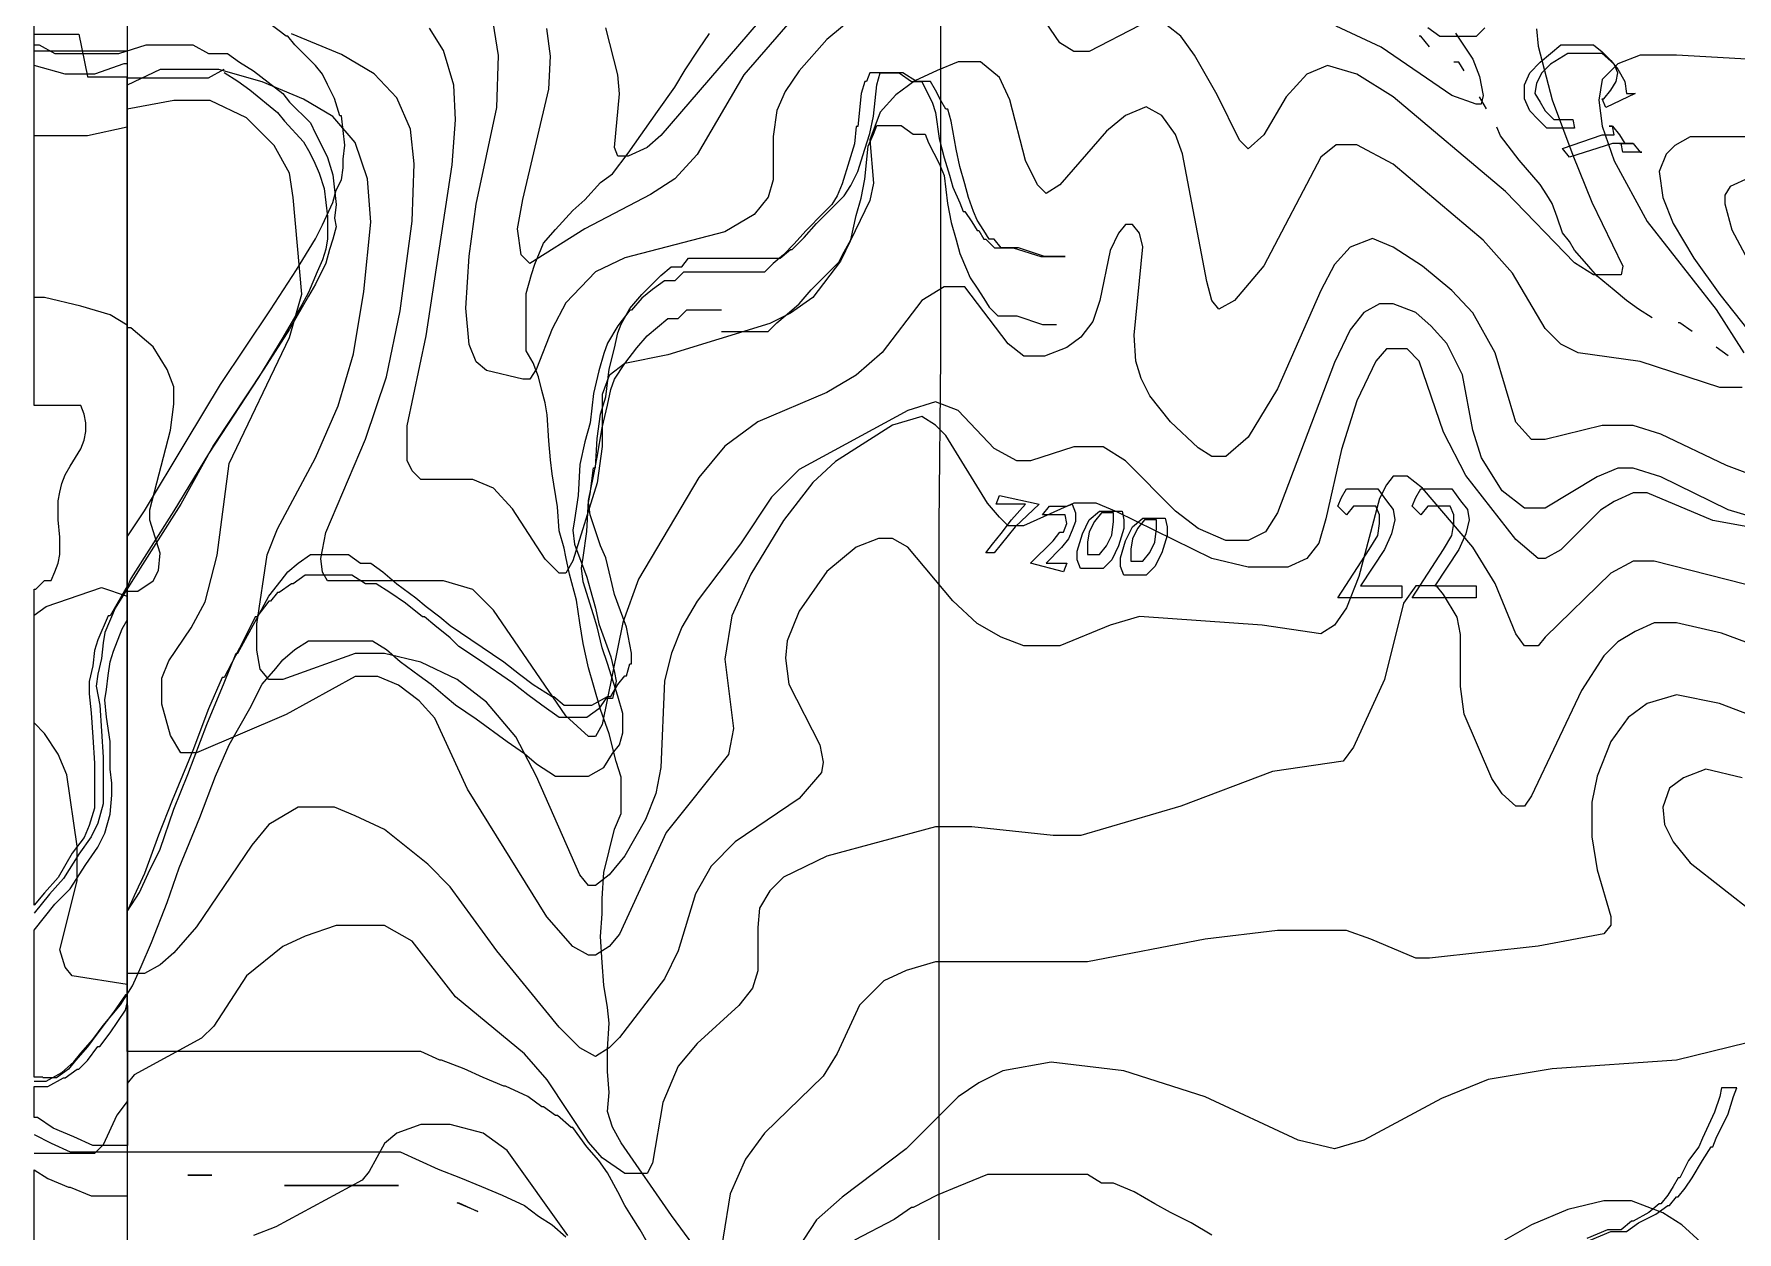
# Model space of a CAD drawing. Extents: x -0.49 to 6.91, y -0.57 to 8.11.
# Drawn here: x 0.007 to 0.527, y 1.669 to 2.035 of the extents above; entities that cross this region are included whole.
import ezdxf

# ---------------------------------------------------------------- set-up
doc = ezdxf.new("R2010")
doc.units = 0
for name, color, linetype in [('Elevations', 7, 'CONTINUOUS'), ('Grid', 7, 'CONTINUOUS'), ('Labels', 7, 'CONTINUOUS'), ('roads', 7, 'CONTINUOUS'), ('topo', 7, 'CONTINUOUS'), ('topo_grid', 7, 'CONTINUOUS'), ('water', 7, 'CONTINUOUS'), ('white', 7, 'CONTINUOUS')]:
    doc.layers.add(name, color=color, linetype=linetype)

msp = doc.modelspace()

# ---------------------------------------------------------------- linework, layer by layer
at = {"layer": 'Elevations', "color": 1}
for points in [[(0.306169, 1.884094), (0.299842, 1.876156), (0.297207, 1.876156), (0.299315, 1.878802), (0.301951, 1.881977), (0.305114, 1.886211), (0.309332, 1.890973), (0.300369, 1.890973), (0.301424, 1.893619), (0.313551, 1.890973), (0.313551, 1.890973)], [(0.323568, 1.890947), (0.324621, 1.888301), (0.324621, 1.885655), (0.323568, 1.883009), (0.322512, 1.880363), (0.320404, 1.877718), (0.315657, 1.872955), (0.321984, 1.872955), (0.320931, 1.870309), (0.310913, 1.872955), (0.310913, 1.872955), (0.317767, 1.879834), (0.319876, 1.88248), (0.320932, 1.88248), (0.321985, 1.885126), (0.321458, 1.887772), (0.31935, 1.887772), (0.317767, 1.887772), (0.316185, 1.887772), (0.314603, 1.887772), (0.316712, 1.890418), (0.319875, 1.890418), (0.321984, 1.890418)], [(0.338858, 1.88883), (0.339384, 1.886184), (0.339384, 1.883538), (0.337802, 1.878247), (0.335694, 1.874013), (0.333056, 1.871368), (0.329366, 1.871368), (0.327257, 1.871368), (0.326201, 1.871368), (0.325148, 1.874013), (0.325148, 1.876659), (0.32673, 1.881951), (0.328839, 1.886184), (0.332003, 1.88883), (0.335166, 1.88883), (0.337275, 1.88883)], [(0.328313, 1.875654), (0.329895, 1.875654), (0.332004, 1.875654), (0.334113, 1.8783), (0.335695, 1.881475), (0.336221, 1.885708), (0.336221, 1.888354), (0.334639, 1.888354), (0.33253, 1.888354), (0.330422, 1.885708), (0.32884, 1.882533), (0.328313, 1.879358)], [(0.352039, 1.886713), (0.352568, 1.884068), (0.352568, 1.881422), (0.350986, 1.87613), (0.348877, 1.871897), (0.346242, 1.869251), (0.342551, 1.869251), (0.340442, 1.869251), (0.339386, 1.869251), (0.338333, 1.871897), (0.338333, 1.874543), (0.339916, 1.879834), (0.342024, 1.884068), (0.345187, 1.886713), (0.348351, 1.886713), (0.35046, 1.886713)], [(0.341494, 1.873537), (0.343076, 1.873537), (0.345185, 1.873537), (0.347294, 1.876183), (0.348876, 1.879358), (0.349402, 1.883591), (0.349402, 1.886237), (0.34782, 1.886237), (0.345711, 1.886237), (0.343603, 1.883591), (0.342023, 1.880416), (0.341494, 1.877241)]]:
    msp.add_lwpolyline(points, close=True, dxfattribs=at)
at = {"layer": 'Grid', "color": 1}
for points in [[(0.41953, 1.892005), (0.421639, 1.889359), (0.422165, 1.886184), (0.42111, 1.881951), (0.419001, 1.877188), (0.41162, 1.866076), (0.424274, 1.866076), (0.424274, 1.862372), (0.404767, 1.862372), (0.404767, 1.862372), (0.414257, 1.877188), (0.416895, 1.881422), (0.417421, 1.885126), (0.417421, 1.887772), (0.416366, 1.890418), (0.414784, 1.890418), (0.412675, 1.890418), (0.409511, 1.890418), (0.407402, 1.887772), (0.404767, 1.890418), (0.40582, 1.893063), (0.407402, 1.895709), (0.410037, 1.895709), (0.412675, 1.895709), (0.416893, 1.895709)], [(0.442201, 1.892005), (0.44431, 1.889359), (0.444836, 1.886184), (0.443783, 1.881951), (0.441675, 1.877188), (0.434293, 1.866076), (0.446947, 1.866076), (0.446947, 1.862372), (0.427438, 1.862372), (0.427438, 1.862372), (0.436929, 1.877188), (0.439564, 1.881422), (0.440091, 1.885126), (0.440091, 1.887772), (0.439038, 1.890418), (0.437455, 1.890418), (0.435347, 1.890418), (0.432184, 1.890418), (0.430075, 1.887772), (0.427437, 1.890418), (0.428493, 1.893063), (0.430075, 1.895709), (0.43271, 1.895709), (0.435345, 1.895709), (0.439563, 1.895709)]]:
    msp.add_lwpolyline(points, close=True, dxfattribs=at)
at = {"layer": 'Labels', "color": 6}
msp.add_lwpolyline([(0.449581, 2.036388), (0.446946, 2.033742), (0.443782, 2.033742), (0.439564, 2.033742), (0.435873, 2.033742), (0.432183, 2.036388)], dxfattribs=at)
for points in [[(0.485434, 2.029086), (0.488072, 2.02644), (0.490181, 2.023794), (0.492289, 2.02009), (0.492816, 2.016386), (0.494398, 2.016386), (0.495451, 2.016386), (0.486488, 2.012152), (0.485433, 2.014798), (0.485959, 2.014798), (0.488068, 2.017444), (0.48965, 2.02009), (0.490177, 2.022736), (0.489124, 2.025381), (0.485433, 2.028556), (0.480688, 2.028556), (0.474888, 2.028556), (0.469616, 2.025381), (0.466978, 2.022736), (0.465395, 2.019561), (0.464869, 2.016386), (0.466451, 2.01374), (0.468033, 2.011094), (0.470669, 2.008448), (0.473304, 2.008448), (0.476468, 2.008448), (0.476994, 2.005802), (0.472253, 2.005802), (0.468562, 2.005802), (0.465927, 2.008448), (0.463289, 2.011094), (0.461707, 2.014798), (0.461707, 2.019031), (0.463289, 2.022736), (0.466453, 2.025911), (0.469616, 2.028556), (0.47278, 2.031202), (0.476471, 2.031202), (0.479634, 2.031202), (0.482797, 2.031202)], [(0.493343, 2.001146), (0.494925, 2.001146), (0.497034, 1.9985), (0.49756, 1.9985), (0.49756, 1.9985), (0.497034, 1.9985), (0.495978, 1.9985), (0.494925, 1.9985), (0.493343, 1.9985), (0.492289, 1.9985), (0.491763, 1.9985), (0.491233, 2.001146), (0.491763, 2.001146), (0.493345, 2.001146), (0.494927, 2.001146), (0.4944, 2.001146), (0.493347, 2.001146), (0.491239, 2.001146), (0.488601, 2.001146), (0.47542, 1.996912), (0.473311, 1.999558), (0.485438, 2.003791), (0.48702, 2.003791), (0.488073, 2.003791), (0.489129, 2.003791), (0.488602, 2.006437), (0.488076, 2.006437), (0.487549, 2.006437), (0.488605, 2.006437), (0.490714, 2.003791), (0.492296, 2.001146), (0.492822, 2.001146), (0.492296, 2.001146), (0.491769, 2.001146), (0.490714, 2.001146), (0.490714, 2.001146)]]:
    msp.add_lwpolyline(points, close=True, dxfattribs=at)
at = {"layer": 'roads', "color": 7}
for points in [[(0.006687, 2.031202), (0.008268, 2.031202), (0.013014, 2.028556), (0.017232, 2.028556), (0.020395, 2.028556), (0.023558, 2.028556), (0.027249, 2.028556), (0.032522, 2.028556), (0.040958, 2.031202), (0.045176, 2.031202), (0.050975, 2.031202), (0.055193, 2.031202), (0.059938, 2.028556), (0.065738, 2.028556), (0.069429, 2.025911), (0.073647, 2.023265), (0.08261, 2.016386), (0.084719, 2.01374), (0.091046, 2.00739), (0.092628, 2.004215), (0.094209, 2.00104), (0.096318, 1.996806), (0.0979, 1.991515), (0.098955, 1.982519), (0.098427, 1.978286), (0.098955, 1.97564), (0.0979, 1.971936), (0.096846, 1.968761), (0.095791, 1.964527), (0.092628, 1.958177), (0.090519, 1.954473), (0.084719, 1.944419), (0.07681, 1.932248), (0.06152, 1.908965), (0.051502, 1.890973), (0.038321, 1.870336), (0.031467, 1.859223), (0.028304, 1.851815), (0.027776, 1.84864), (0.027249, 1.843877), (0.026195, 1.839115), (0.025667, 1.835411), (0.026722, 1.82959), (0.027249, 1.821652), (0.027776, 1.813715), (0.027776, 1.808952), (0.027776, 1.805248), (0.027776, 1.799427), (0.026195, 1.793606), (0.024086, 1.789373), (0.020395, 1.784081), (0.01565, 1.776673), (0.011432, 1.771911), (0.006687, 1.76609)], [(0.216535, 1.943678), (0.221807, 1.943678), (0.225498, 1.943678), (0.228134, 1.943678), (0.230771, 1.943678), (0.233407, 1.946324), (0.23657, 1.94897), (0.240261, 1.952145), (0.243952, 1.956378), (0.249224, 1.96167), (0.252388, 1.964845), (0.253969, 1.96802), (0.256078, 1.971724), (0.25766, 1.979132), (0.259242, 1.984424), (0.260296, 1.990245), (0.261351, 2.000299), (0.262933, 2.004003), (0.263987, 2.006649), (0.265042, 2.006649), (0.267677, 2.006649), (0.271369, 2.006649), (0.275058, 2.004003), (0.277167, 2.004003), (0.278749, 2.004003), (0.279802, 2.001357), (0.281385, 1.998182), (0.282967, 1.995007), (0.284549, 1.991303), (0.285602, 1.982836), (0.286658, 1.977016), (0.288237, 1.971724), (0.289293, 1.967491), (0.291402, 1.962728), (0.292455, 1.960082), (0.294564, 1.956907), (0.296672, 1.953732), (0.298254, 1.951086), (0.30089, 1.948441), (0.302998, 1.948441), (0.306689, 1.948441), (0.314603, 1.945795), (0.318821, 1.945795)], [(0.006687, 1.71484), (0.010377, 1.71484), (0.015123, 1.717486), (0.018813, 1.720661), (0.020922, 1.723307), (0.024613, 1.72754), (0.027776, 1.731773), (0.033049, 1.738123), (0.03674, 1.743944), (0.039376, 1.749765), (0.042539, 1.757173), (0.047284, 1.769344), (0.050975, 1.779928), (0.057302, 1.795273), (0.062047, 1.807973), (0.066265, 1.817498), (0.072592, 1.828611), (0.076283, 1.836019), (0.080501, 1.840782), (0.08261, 1.843428), (0.086301, 1.846603), (0.090519, 1.849248), (0.094737, 1.849248), (0.098955, 1.849248), (0.103177, 1.849248), (0.107395, 1.849248), (0.110031, 1.849248), (0.114249, 1.846603), (0.118467, 1.842898), (0.124267, 1.838665), (0.127957, 1.836019), (0.132175, 1.832315), (0.135339, 1.829669), (0.141666, 1.825436), (0.151156, 1.818557), (0.156429, 1.814853), (0.160119, 1.811678), (0.165919, 1.807973), (0.16961, 1.807973), (0.172773, 1.807973), (0.175937, 1.807973), (0.180682, 1.810619), (0.183318, 1.814853), (0.185427, 1.817498), (0.186482, 1.821203), (0.186482, 1.824378), (0.186482, 1.827023), (0.1849, 1.832315), (0.181736, 1.842369), (0.180155, 1.847132), (0.178573, 1.853482), (0.177518, 1.857186), (0.174355, 1.86724), (0.173828, 1.871473), (0.174355, 1.874648), (0.175409, 1.882586), (0.175937, 1.892111), (0.177518, 1.899519), (0.178573, 1.90534), (0.180155, 1.914336), (0.181736, 1.921215), (0.182791, 1.925978), (0.183845, 1.929153), (0.187009, 1.933915), (0.1907, 1.938678), (0.193863, 1.942382), (0.197027, 1.945028), (0.20019, 1.947673), (0.203353, 1.947673), (0.20599, 1.950319), (0.208626, 1.950319), (0.210735, 1.950319), (0.213371, 1.950319), (0.216535, 1.950319)], [(0.006687, 1.698489), (0.011959, 1.695843), (0.017759, 1.693197), (0.024086, 1.693197), (0.031467, 1.693197), (0.044648, 1.693197), (0.054139, 1.693197), (0.06152, 1.693197), (0.068374, 1.693197), (0.078392, 1.693197), (0.083137, 1.693197), (0.093155, 1.693197), (0.105813, 1.693197), (0.118467, 1.693197), (0.124267, 1.690551), (0.130066, 1.687905), (0.136921, 1.68526), (0.143247, 1.682614), (0.149574, 1.679968), (0.156429, 1.676793), (0.160647, 1.673618), (0.164865, 1.670972), (0.169083, 1.667268)]]:
    msp.add_lwpolyline(points, dxfattribs=at)
at = {"layer": 'topo', "color": 2}
for points in [[(0.236571, 2.0484), (0.198082, 2.00358), (0.193864, 1.999876), (0.188065, 1.99723), (0.184901, 1.99723), (0.183847, 1.999876), (0.185428, 2.01628), (0.184901, 2.022101), (0.18121, 2.036388)], [(0.344129, 2.037103), (0.328839, 2.029165), (0.324094, 2.029165), (0.319876, 2.031811), (0.310908, 2.04504)], [(0.257657, 2.040278), (0.248693, 2.032869), (0.240257, 2.023344), (0.23604, 2.016994), (0.233403, 2.011173), (0.232349, 2.003236), (0.232349, 1.990007), (0.230767, 1.984715), (0.226549, 1.979423), (0.217586, 1.974132), (0.187006, 1.966194), (0.178043, 1.961961), (0.169079, 1.952436), (0.164861, 1.944498), (0.160116, 1.932328), (0.158007, 1.929153), (0.155898, 1.929153), (0.144826, 1.931798), (0.141663, 1.934444), (0.139554, 1.939736), (0.138499, 1.950848), (0.139554, 1.966723), (0.141663, 1.982598), (0.14799, 2.012126), (0.148517, 2.028001), (0.146408, 2.040701)], [(0.23815, 2.039034), (0.223387, 2.022101), (0.209152, 1.997759), (0.202298, 1.990351), (0.194916, 1.985588), (0.174881, 1.975005), (0.158008, 1.964421), (0.155373, 1.967067), (0.154318, 1.975005), (0.155899, 1.984001), (0.163809, 2.017735), (0.164335, 2.027789), (0.163282, 2.036256)], [(0.534472, 1.898567), (0.5234, 1.9028), (0.50336, 1.912325), (0.494924, 1.914971), (0.485433, 1.914971), (0.468034, 1.910738), (0.463816, 1.910738), (0.459071, 1.916029), (0.452744, 1.937196), (0.44589, 1.949367), (0.439563, 1.956246), (0.4306, 1.963654), (0.421637, 1.969475), (0.41531, 1.972121), (0.408456, 1.969475), (0.403711, 1.964183), (0.399493, 1.956246), (0.386311, 1.926216), (0.377348, 1.911399), (0.370494, 1.905578), (0.366277, 1.905578), (0.362059, 1.908224), (0.353623, 1.916161), (0.347296, 1.924099), (0.344661, 1.929391), (0.343079, 1.934682), (0.342552, 1.94262), (0.345187, 1.969528), (0.344134, 1.973761), (0.342026, 1.976407), (0.339917, 1.976407), (0.337808, 1.973761), (0.335173, 1.96847), (0.332009, 1.953124), (0.3299, 1.946774), (0.32621, 1.942011), (0.321992, 1.938836), (0.315133, 1.93619), (0.308806, 1.93619), (0.304061, 1.939895), (0.29088, 1.957357), (0.288772, 1.957357), (0.28455, 1.957357), (0.277696, 1.953124), (0.265569, 1.937249), (0.25766, 1.93037), (0.248697, 1.925078), (0.227607, 1.916082), (0.21759, 1.908674), (0.209681, 1.899149), (0.191227, 1.86806), (0.186482, 1.854831), (0.180155, 1.823743), (0.178046, 1.820038), (0.175937, 1.820038), (0.169083, 1.826388), (0.146939, 1.858562), (0.140612, 1.864912), (0.131649, 1.867558), (0.098428, 1.867558), (0.096319, 1.867558), (0.094737, 1.870203), (0.09421, 1.874437), (0.095792, 1.882374), (0.107918, 1.910843), (0.114245, 1.929893), (0.118463, 1.950002), (0.122154, 1.977439), (0.122681, 1.994901), (0.121627, 2.005485), (0.117409, 2.01501), (0.110554, 2.022418), (0.100537, 2.028239), (0.085247, 2.034589)], [(0.528143, 1.926586), (0.521289, 1.926586), (0.497031, 1.934524), (0.47805, 1.937169), (0.472778, 1.939815), (0.468033, 1.944578), (0.458015, 1.961511), (0.449052, 1.971565), (0.421635, 1.994849), (0.410563, 2.000669), (0.404236, 2.000669), (0.399491, 1.996965), (0.382092, 1.96376), (0.373129, 1.953177), (0.368383, 1.950531), (0.366274, 1.953177), (0.364692, 1.958998), (0.35731, 1.997997), (0.355202, 2.003818), (0.350983, 2.009639), (0.346239, 2.012285), (0.339912, 2.009639), (0.334111, 2.004876), (0.319876, 1.988472), (0.315653, 1.985826), (0.313018, 1.988472), (0.309327, 1.99588), (0.304582, 2.014401), (0.301419, 2.02128), (0.295619, 2.026043), (0.288765, 2.026043), (0.282438, 2.023397), (0.275584, 2.020222), (0.269784, 2.015989), (0.265039, 2.010697), (0.261875, 2.00223), (0.26293, 1.989001), (0.261875, 1.98371), (0.252912, 1.965189), (0.244476, 1.954076), (0.237622, 1.949314), (0.231295, 1.946139), (0.200188, 1.936614), (0.187007, 1.933968), (0.182261, 1.930264), (0.180152, 1.924443), (0.180152, 1.908568), (0.178571, 1.897455), (0.171189, 1.873643), (0.16908, 1.869939), (0.166971, 1.869939), (0.162753, 1.874172), (0.152736, 1.889518), (0.146936, 1.895868), (0.140609, 1.898514), (0.124787, 1.898514), (0.122151, 1.90116), (0.120569, 1.904335), (0.120569, 1.914918), (0.126369, 1.942355), (0.134282, 1.994558), (0.135337, 2.008316), (0.134809, 2.018899), (0.131646, 2.029483), (0.127423, 2.036362)], [(0.465398, 2.03615), (0.465925, 2.030858), (0.470143, 2.014454), (0.47647, 1.997521), (0.482269, 1.983233), (0.49176, 1.963654), (0.491233, 1.961008), (0.488595, 1.961008), (0.482796, 1.961008), (0.476996, 1.964713), (0.455906, 1.986408), (0.421635, 2.015407), (0.410563, 2.022286), (0.4016, 2.024932), (0.395273, 2.022286), (0.388946, 2.015407), (0.382092, 2.003765), (0.377347, 1.999532), (0.374709, 2.002178), (0.367855, 2.015936), (0.361001, 2.028107), (0.356783, 2.033928), (0.352565, 2.037103)], [(0.440617, 2.034801), (0.44589, 2.026863), (0.447999, 2.021571), (0.449052, 2.015751), (0.448526, 2.013105), (0.446943, 2.013105), (0.439562, 2.015751), (0.417945, 2.030567), (0.404237, 2.036917)], [(0.554506, 2.025434), (0.508109, 2.02808), (0.497032, 2.02808), (0.490178, 2.025434), (0.485433, 2.020672), (0.484377, 2.014322), (0.485433, 2.006384), (0.489124, 1.995801), (0.499141, 1.97728), (0.520235, 1.950399), (0.528671, 1.937169)], [(0.035158, 2.025487), (0.034104, 2.025487), (0.025141, 2.022312), (0.016177, 2.022312), (0.006687, 2.024958)], [(0.57718, 1.873352), (0.523928, 1.889227), (0.503361, 1.899281), (0.494925, 1.901927), (0.490181, 1.901927), (0.483854, 1.899281), (0.468037, 1.889756), (0.46171, 1.889756), (0.454856, 1.895048), (0.448529, 1.905102), (0.445894, 1.913569), (0.44273, 1.930502), (0.437985, 1.940027), (0.43324, 1.945319), (0.428494, 1.949552), (0.42164, 1.952198), (0.417422, 1.952198), (0.412677, 1.949552), (0.408459, 1.94426), (0.403714, 1.934206), (0.386315, 1.888354), (0.382624, 1.882533), (0.377352, 1.879887), (0.370495, 1.879887), (0.362059, 1.883591), (0.355205, 1.888883), (0.339915, 1.904229), (0.333061, 1.908462), (0.328843, 1.908462), (0.324097, 1.908462), (0.310912, 1.904229), (0.306694, 1.904229), (0.29984, 1.907933), (0.288768, 1.919575), (0.281913, 1.92222), (0.273478, 1.919575), (0.240261, 1.901583), (0.231825, 1.893116), (0.222335, 1.878829), (0.209154, 1.861366), (0.204408, 1.853429), (0.201245, 1.845491), (0.199136, 1.837025), (0.198081, 1.810566), (0.1965, 1.802629), (0.193336, 1.794691), (0.187009, 1.783579), (0.182264, 1.777758), (0.178046, 1.774583), (0.175937, 1.774583), (0.173301, 1.777758), (0.16012, 1.807788), (0.153793, 1.819959), (0.14483, 1.830542), (0.135867, 1.837421), (0.12479, 1.842713), (0.113718, 1.845359), (0.104755, 1.845359), (0.08261, 1.837421), (0.078392, 1.837421), (0.075756, 1.840596), (0.074702, 1.846417), (0.074702, 1.854355), (0.077865, 1.875521), (0.081029, 1.883459), (0.092628, 1.905155), (0.099482, 1.92103), (0.104227, 1.936905), (0.107391, 1.955955), (0.1095, 1.977121), (0.108445, 1.990351), (0.104755, 2.001463), (0.097901, 2.009401), (0.088937, 2.014692), (0.076283, 2.019984), (0.063102, 2.023688), (0.054139, 2.023688), (0.045176, 2.023688), (0.035158, 2.018926)], [(0.536581, 1.882824), (0.519182, 1.885999), (0.499142, 1.894466), (0.494924, 1.894466), (0.489125, 1.89182), (0.484907, 1.889174), (0.47278, 1.877003), (0.468035, 1.874357), (0.465926, 1.874357), (0.459072, 1.880178), (0.443782, 1.899757), (0.436927, 1.912986), (0.429546, 1.934682), (0.425855, 1.938386), (0.421637, 1.938386), (0.419529, 1.938386), (0.416366, 1.934682), (0.410566, 1.922511), (0.405821, 1.907695), (0.401076, 1.886528), (0.398967, 1.87912), (0.395276, 1.874357), (0.389476, 1.871711), (0.37735, 1.871711), (0.366278, 1.874357), (0.337279, 1.888645), (0.330952, 1.891291), (0.324098, 1.891291), (0.308804, 1.884411), (0.304058, 1.884411), (0.301423, 1.887057), (0.297732, 1.891291), (0.285078, 1.911928), (0.281915, 1.915103), (0.277697, 1.917749), (0.268734, 1.915103), (0.251335, 1.903991), (0.244481, 1.897641), (0.235516, 1.885999), (0.2255, 1.869595), (0.2197, 1.856895), (0.217591, 1.843666), (0.220226, 1.822499), (0.218646, 1.814561), (0.199665, 1.790749), (0.185428, 1.75966), (0.182266, 1.755956), (0.178048, 1.75331), (0.175937, 1.75331), (0.171192, 1.755956), (0.163283, 1.764952), (0.13903, 1.803978), (0.129008, 1.825674), (0.124262, 1.830966), (0.117935, 1.835728), (0.111609, 1.838374), (0.104754, 1.838374), (0.083664, 1.826732), (0.056248, 1.815091), (0.051503, 1.815091), (0.048339, 1.820382), (0.045703, 1.829907), (0.045703, 1.837845), (0.047812, 1.843136), (0.054666, 1.853191), (0.058884, 1.861128), (0.062575, 1.875416), (0.066265, 1.903356), (0.084719, 1.941853), (0.08841, 1.955082), (0.085773, 1.984609), (0.084719, 1.992018), (0.079974, 2.000484), (0.071538, 2.008951), (0.060466, 2.014243), (0.049394, 2.014243), (0.035158, 2.011597)], [(0.035158, 2.006093), (0.023032, 2.003448), (0.006687, 2.003448)], [(0.55029, 2.003156), (0.519183, 2.003156), (0.512328, 2.003156), (0.507583, 2.000511), (0.504948, 1.997865), (0.502834, 1.992573), (0.503887, 1.984636), (0.507055, 1.976698), (0.513382, 1.966115), (0.521291, 1.955002), (0.565579, 1.899096)], [(0.530256, 1.990668), (0.524456, 1.988022), (0.522874, 1.985376), (0.522874, 1.982731), (0.524983, 1.974793), (0.532364, 1.961035)], [(0.035158, 1.945663), (0.029886, 1.948838), (0.020923, 1.951483), (0.009851, 1.954129), (0.006687, 1.954129)], [(0.035158, 1.864383), (0.038322, 1.864383), (0.043067, 1.867558), (0.044649, 1.870733), (0.045176, 1.876024), (0.042012, 1.886078), (0.042012, 1.889253), (0.048339, 1.913595), (0.049394, 1.921533), (0.049394, 1.926824), (0.047285, 1.932116), (0.043067, 1.938995), (0.036213, 1.944816), (0.035158, 1.944816)], [(0.534473, 1.86515), (0.501252, 1.873616), (0.494924, 1.873616), (0.48807, 1.869912), (0.468035, 1.850333), (0.465926, 1.847687), (0.462762, 1.847687), (0.461709, 1.847687), (0.459074, 1.851391), (0.452747, 1.866737), (0.445893, 1.87785), (0.430602, 1.895841), (0.425857, 1.899546), (0.423748, 1.899546), (0.42164, 1.899546), (0.419531, 1.8969), (0.417422, 1.892666), (0.411095, 1.868854), (0.407405, 1.859329), (0.403714, 1.854037), (0.399496, 1.851391), (0.38157, 1.854037), (0.344135, 1.856683), (0.335172, 1.854037), (0.319882, 1.847687), (0.308806, 1.847687), (0.301951, 1.850333), (0.29457, 1.854566), (0.287188, 1.861446), (0.27348, 1.87785), (0.268735, 1.880496), (0.264517, 1.880496), (0.257663, 1.87785), (0.2487, 1.870441), (0.240264, 1.858271), (0.236573, 1.849275), (0.236046, 1.843983), (0.2371, 1.836046), (0.246591, 1.817525), (0.247645, 1.812233), (0.247118, 1.809058), (0.240264, 1.801121), (0.220756, 1.787891), (0.213374, 1.780483), (0.208629, 1.772016), (0.203357, 1.754554), (0.199139, 1.746087), (0.18543, 1.728096), (0.182267, 1.724921), (0.178049, 1.722275), (0.173304, 1.724921), (0.166977, 1.731271), (0.147996, 1.754554), (0.13376, 1.774133), (0.126902, 1.781012), (0.113721, 1.791596), (0.104757, 1.795829), (0.09843, 1.798475), (0.087358, 1.798475), (0.078395, 1.793183), (0.073123, 1.786833), (0.056251, 1.761962), (0.049397, 1.754025), (0.045179, 1.750321), (0.040433, 1.747675), (0.036215, 1.747675), (0.035161, 1.747675)], [(0.006687, 1.857106), (0.010378, 1.859752), (0.02725, 1.865573), (0.035158, 1.862927)], [(0.547654, 1.842052), (0.521819, 1.851577), (0.508111, 1.854752), (0.501252, 1.854752), (0.495452, 1.852106), (0.49018, 1.848931), (0.485962, 1.844698), (0.479108, 1.834114), (0.463818, 1.801967), (0.461709, 1.798792), (0.459074, 1.798792), (0.454856, 1.802496), (0.451692, 1.807259), (0.443256, 1.826838), (0.442203, 1.835305), (0.442203, 1.85118), (0.441147, 1.856471), (0.436929, 1.863351), (0.43482, 1.865996), (0.430602, 1.865996), (0.428494, 1.865996), (0.424804, 1.860705), (0.419004, 1.837421), (0.409514, 1.816784), (0.40635, 1.812551), (0.384733, 1.809376), (0.356789, 1.798792), (0.326209, 1.789796), (0.317773, 1.789796), (0.292988, 1.792442), (0.281916, 1.792442), (0.248699, 1.783446), (0.235518, 1.777096), (0.2313, 1.772863), (0.228137, 1.767571), (0.22761, 1.761751), (0.22761, 1.748521), (0.226028, 1.74323), (0.22181, 1.737938), (0.209156, 1.726296), (0.203356, 1.719417), (0.198611, 1.708305), (0.195448, 1.689784), (0.193866, 1.686609), (0.19123, 1.686609), (0.187012, 1.686609), (0.180157, 1.691371), (0.17594, 1.696134), (0.163286, 1.715184), (0.156431, 1.723121), (0.135342, 1.740584), (0.122156, 1.757517), (0.11372, 1.76228), (0.106866, 1.76228), (0.098957, 1.76228), (0.089467, 1.759105), (0.082613, 1.75593), (0.071541, 1.746934), (0.061523, 1.731588), (0.057832, 1.727884), (0.03727, 1.716771), (0.035161, 1.714126)], [(0.543432, 1.821652), (0.521287, 1.830119), (0.508106, 1.832765), (0.499139, 1.830119), (0.493339, 1.825886), (0.488066, 1.818477), (0.483848, 1.807894), (0.482266, 1.799956), (0.482266, 1.789373), (0.483848, 1.779319), (0.488066, 1.765031), (0.488066, 1.762386), (0.485957, 1.75974), (0.465922, 1.756036), (0.432706, 1.752331), (0.428488, 1.752331), (0.414779, 1.758152), (0.407398, 1.760798), (0.39738, 1.760798), (0.386312, 1.760798), (0.364168, 1.758152), (0.328315, 1.751273), (0.295094, 1.751273), (0.281913, 1.751273), (0.27295, 1.748627), (0.266096, 1.745452), (0.258714, 1.738044), (0.25186, 1.723227), (0.247642, 1.716348), (0.229716, 1.698886), (0.223916, 1.690948), (0.219171, 1.680365), (0.214953, 1.653906)], [(0.035158, 1.744262), (0.018286, 1.746908), (0.016177, 1.749553), (0.014596, 1.754845), (0.019868, 1.776012), (0.019868, 1.786595), (0.016705, 1.808291), (0.014068, 1.814641), (0.009851, 1.820991), (0.006687, 1.824166)], [(0.528146, 1.807418), (0.517074, 1.810064), (0.51022, 1.807418), (0.506002, 1.804243), (0.503888, 1.798422), (0.504414, 1.79313), (0.507055, 1.787839), (0.512327, 1.781489), (0.541853, 1.758205)], [(0.529726, 1.726455), (0.508109, 1.721164), (0.470143, 1.718518), (0.450635, 1.715343), (0.436399, 1.709522), (0.412673, 1.696822), (0.40371, 1.694176), (0.392638, 1.696822), (0.364167, 1.710051), (0.339386, 1.717989), (0.317238, 1.720634), (0.302475, 1.717989), (0.295093, 1.714284), (0.288766, 1.710051), (0.272949, 1.694176), (0.253441, 1.679359), (0.245532, 1.67248), (0.237624, 1.660309)], [(0.035158, 1.708622), (0.031995, 1.704389), (0.027777, 1.695393), (0.025141, 1.692747), (0.020923, 1.692747), (0.008796, 1.692747), (0.006687, 1.692747)], [(0.16961, 1.667665), (0.151156, 1.693594), (0.143775, 1.698886), (0.133757, 1.701531), (0.12479, 1.701531), (0.117408, 1.698886), (0.113718, 1.695711), (0.108972, 1.687244), (0.106863, 1.684598), (0.080501, 1.670311), (0.073647, 1.667665)], [(0.52129, 1.660309), (0.509691, 1.670893), (0.503891, 1.674597), (0.494401, 1.678301), (0.485965, 1.678301), (0.474888, 1.675655), (0.463816, 1.670893), (0.451689, 1.664014)]]:
    msp.add_lwpolyline(points, dxfattribs=at)
at = {"layer": 'topo_grid', "color": 7}
msp.add_lwpolyline([(0.282968, 1.627316), (0.282968, 1.67846), (0.282968, 1.730133), (0.282968, 1.781277), (0.282968, 1.83295), (0.282968, 1.884623), (0.283494, 1.935767), (0.283494, 1.98744), (0.283494, 2.039087), (0.283494, 2.090231), (0.283494, 2.141904), (0.283494, 2.193048), (0.284023, 2.244721), (0.284023, 2.296394), (0.284023, 2.347538), (0.284023, 2.399211), (0.284023, 2.450355), (0.28455, 2.502028), (0.28455, 2.553701)], dxfattribs=at)
at = {"layer": 'water', "color": 4}
for points in [[(0.214954, 1.655256), (0.201246, 1.673777), (0.185956, 1.696002), (0.18332, 1.700764), (0.181738, 1.705527), (0.182265, 1.711348), (0.181738, 1.717698), (0.181738, 1.724577), (0.182265, 1.732514), (0.181738, 1.737277), (0.180683, 1.744156), (0.180156, 1.751035), (0.179629, 1.758973), (0.180156, 1.765852), (0.180156, 1.770614), (0.180683, 1.778552), (0.183847, 1.791781), (0.185956, 1.796543), (0.185956, 1.800248), (0.185956, 1.803952), (0.185956, 1.807656), (0.184374, 1.812418), (0.182265, 1.820885), (0.179629, 1.828293), (0.17752, 1.835702), (0.175938, 1.840993), (0.174356, 1.848402), (0.173302, 1.854752), (0.172247, 1.861631), (0.170138, 1.869568), (0.169084, 1.87486), (0.168557, 1.877506), (0.166975, 1.882798), (0.166448, 1.890206), (0.164866, 1.90026), (0.164339, 1.904493), (0.163811, 1.910314), (0.163284, 1.918252), (0.162757, 1.921956), (0.161702, 1.92566), (0.160648, 1.929893), (0.159066, 1.934127), (0.156953, 1.937831), (0.156953, 1.940477), (0.156953, 1.944181), (0.156953, 1.949473), (0.156953, 1.955293), (0.158539, 1.961114), (0.159589, 1.964289), (0.16223, 1.970639), (0.16592, 1.974873), (0.171193, 1.980693), (0.174884, 1.983868), (0.179629, 1.98916), (0.183319, 1.991806), (0.188065, 1.998156), (0.197028, 2.010856), (0.2023, 2.018264), (0.205464, 2.023556), (0.209682, 2.029906), (0.212845, 2.034668)], [(0.432711, 2.030673), (0.430076, 2.033848), (0.429549, 2.033848)], [(0.443256, 2.023291), (0.441674, 2.025937), (0.440092, 2.025937)], [(0.45011, 2.011676), (0.448001, 2.01538)], [(0.500727, 1.947885), (0.496509, 1.950531), (0.492818, 1.953177), (0.489127, 1.956352), (0.483855, 1.960585), (0.480691, 1.964289), (0.477001, 1.968523), (0.475419, 1.971168), (0.47331, 1.973814), (0.471728, 1.978577), (0.470146, 1.98281), (0.468563, 1.985456), (0.466455, 1.988631), (0.460128, 1.996039), (0.454328, 2.003448), (0.453275, 2.006093)], [(0.512854, 1.943678), (0.509163, 1.946324), (0.508637, 1.946324)], [(0.523926, 1.936296), (0.520235, 1.938942)]]:
    msp.add_lwpolyline(points, dxfattribs=at)
at = {"layer": 'white', "color": 7}
for points in [[(0.035685, 2.574048), (0.035685, 2.526053), (0.035685, 2.478084), (0.035685, 2.430115), (0.035685, 2.382119), (0.035685, 2.33415), (0.035685, 2.286155), (0.035158, 2.238186), (0.035158, 2.190217), (0.035158, 2.142221), (0.035158, 2.094253), (0.035158, 2.046257), (0.035158, 1.998288), (0.035158, 1.950319), (0.035158, 1.902324), (0.035158, 1.854355), (0.035158, 1.806359), (0.035158, 1.75839), (0.035158, 1.710421), (0.035158, 1.662426)], [(0.035687, 2.574048), (0.035687, 2.526053), (0.035687, 2.478084), (0.035687, 2.430115), (0.035687, 2.382119), (0.035687, 2.33415), (0.035687, 2.286155), (0.03516, 2.238186), (0.03516, 2.190217), (0.03516, 2.142221), (0.03516, 2.094253), (0.03516, 2.046257), (0.03516, 1.998288), (0.03516, 1.950319), (0.03516, 1.902324), (0.03516, 1.854355), (0.03516, 1.806359), (0.03516, 1.75839), (0.03516, 1.710421), (0.03516, 1.662426)], [(0.024616, 2.154842), (0.027253, 2.154842), (0.029889, 2.154842), (0.035161, 2.154842), (0.035161, 2.02935), (0.032522, 2.02935), (0.026722, 2.02935), (0.023559, 2.02935), (0.020923, 2.02935), (0.017232, 2.02935), (0.013541, 2.02935), (0.008796, 2.02935), (0.006687, 2.02935), (0.006687, 2.161695), (0.008796, 2.161695), (0.011432, 2.161695), (0.013014, 2.161695), (0.014596, 2.159049), (0.016177, 2.156403), (0.018286, 2.153757), (0.019868, 2.153757), (0.021977, 2.153757), (0.024616, 2.153757), (0.024616, 2.153757)], [(0.193859, 1.66568), (0.19175, 1.669385), (0.189114, 1.673618), (0.189114, 1.673618), (0.187005, 1.676793), (0.184896, 1.681026), (0.181733, 1.686847), (0.181733, 1.686847), (0.179097, 1.690551), (0.179097, 1.690551), (0.175406, 1.694785), (0.171188, 1.700605), (0.170661, 1.700605), (0.170661, 1.700605), (0.166443, 1.70431), (0.165915, 1.70431), (0.162225, 1.706955), (0.161697, 1.706955), (0.157479, 1.71013), (0.150625, 1.713305), (0.150098, 1.713305), (0.143771, 1.715951), (0.137971, 1.718597), (0.131117, 1.721243), (0.13059, 1.721243), (0.12479, 1.723889), (0.118463, 1.723889), (0.106337, 1.723889), (0.105809, 1.723889), (0.093151, 1.723889), (0.083133, 1.723889), (0.078388, 1.723889), (0.068898, 1.723889), (0.061516, 1.723889), (0.054135, 1.723889), (0.045172, 1.723889), (0.035154, 1.723889), (0.035154, 1.766593), (0.038845, 1.772413), (0.041481, 1.778234), (0.045172, 1.785643), (0.045172, 1.785643), (0.04939, 1.797813), (0.053608, 1.808397), (0.059407, 1.823743), (0.06468, 1.836443), (0.068371, 1.845438), (0.068898, 1.845438), (0.074698, 1.856022), (0.078388, 1.862901), (0.082079, 1.867663), (0.084188, 1.870309), (0.084188, 1.870309), (0.087351, 1.872955), (0.091042, 1.875601), (0.094733, 1.875601), (0.098955, 1.875601), (0.102646, 1.875601), (0.106337, 1.872955), (0.106864, 1.872955), (0.1095, 1.872955), (0.113191, 1.870309), (0.117409, 1.866605), (0.123208, 1.862372), (0.126372, 1.859726), (0.13059, 1.856551), (0.133753, 1.853905), (0.133753, 1.853905), (0.14008, 1.849672), (0.150098, 1.842793), (0.154843, 1.839088), (0.159061, 1.835913), (0.164861, 1.832209), (0.165388, 1.832209), (0.168552, 1.829563), (0.169079, 1.829563), (0.172242, 1.829563), (0.17277, 1.829563), (0.175933, 1.829563), (0.17646, 1.829563), (0.176988, 1.829563), (0.181733, 1.832209), (0.181733, 1.832209), (0.18226, 1.832209), (0.182787, 1.832209), (0.184896, 1.835913), (0.187005, 1.838559), (0.187005, 1.838559), (0.187532, 1.838559), (0.187532, 1.838559), (0.187532, 1.838559), (0.188587, 1.842263), (0.188587, 1.842263), (0.189114, 1.842263), (0.189114, 1.845438), (0.189114, 1.845438), (0.189114, 1.845438), (0.188587, 1.848084), (0.188587, 1.848084), (0.187532, 1.853376), (0.183842, 1.86343), (0.182787, 1.868193), (0.181205, 1.874543), (0.179624, 1.878247), (0.17646, 1.887772), (0.175933, 1.891476), (0.17646, 1.894122), (0.177515, 1.902059), (0.178042, 1.902059), (0.178569, 1.911055), (0.179624, 1.918463), (0.181205, 1.923755), (0.181205, 1.923755), (0.18226, 1.932222), (0.18226, 1.932222), (0.183842, 1.938572), (0.184896, 1.943334), (0.185951, 1.94598), (0.188587, 1.950743), (0.192278, 1.954976), (0.195441, 1.958151), (0.198077, 1.960797), (0.201241, 1.963443), (0.203877, 1.963443), (0.204404, 1.963443), (0.206513, 1.966088), (0.209149, 1.966088), (0.211258, 1.966088), (0.213367, 1.966088), (0.216531, 1.966088), (0.222331, 1.966088), (0.225494, 1.966088), (0.226021, 1.966088), (0.22813, 1.966088), (0.228658, 1.966088), (0.231821, 1.966088), (0.231821, 1.966088), (0.234457, 1.966088), (0.234457, 1.966088), (0.237621, 1.968734), (0.238148, 1.968734), (0.241839, 1.972438), (0.245529, 1.976672), (0.250802, 1.981963), (0.253965, 1.985138), (0.253965, 1.985138), (0.256074, 1.988313), (0.258183, 1.992547), (0.258183, 1.992547), (0.260292, 1.999426), (0.260292, 1.999426), (0.261874, 2.004188), (0.261874, 2.004188), (0.262928, 2.00948), (0.262928, 2.00948), (0.263983, 2.019005), (0.265037, 2.022709), (0.265566, 2.022709), (0.266093, 2.022709), (0.267675, 2.022709), (0.270842, 2.022709), (0.274533, 2.020063), (0.276115, 2.020063), (0.277171, 2.020063), (0.277697, 2.020063), (0.27928, 2.016888), (0.280862, 2.013713), (0.281918, 2.010538), (0.282971, 2.002601), (0.284553, 1.99678), (0.286138, 1.991488), (0.286138, 1.991488), (0.287193, 1.987784), (0.287193, 1.987784), (0.289302, 1.983022), (0.289302, 1.983022), (0.290355, 1.980376), (0.290884, 1.980376), (0.292993, 1.977201), (0.294575, 1.974555), (0.295104, 1.974555), (0.296687, 1.971909), (0.297216, 1.971909), (0.299851, 1.969263), (0.30196, 1.969263), (0.302486, 1.969263), (0.305649, 1.969263), (0.314085, 1.966618), (0.314614, 1.966618), (0.318304, 1.966618), (0.318834, 1.966618), (0.31936, 1.966618), (0.319887, 1.966618), (0.319887, 1.966618), (0.320413, 1.966618), (0.320942, 1.966618), (0.320942, 1.966618), (0.321469, 1.966618), (0.321469, 1.966618), (0.321469, 1.966618), (0.321469, 1.966618), (0.320942, 1.966618), (0.320942, 1.966618), (0.320413, 1.966618), (0.319887, 1.966618), (0.319352, 1.966618), (0.315134, 1.966618), (0.307225, 1.969263), (0.304062, 1.969263), (0.303533, 1.969263), (0.301951, 1.969263), (0.299842, 1.971909), (0.29826, 1.971909), (0.296678, 1.974555), (0.294569, 1.97773), (0.293516, 1.980376), (0.293516, 1.980376), (0.291934, 1.984609), (0.290881, 1.988843), (0.289298, 1.994134), (0.288243, 1.999426), (0.28666, 2.007893), (0.28666, 2.007893), (0.285605, 2.011597), (0.285078, 2.011597), (0.283493, 2.014243), (0.283493, 2.014243), (0.281911, 2.017418), (0.281911, 2.017418), (0.280329, 2.020063), (0.280329, 2.020063), (0.279802, 2.020063), (0.278747, 2.020063), (0.27822, 2.020063), (0.276111, 2.020063), (0.271894, 2.022709), (0.271367, 2.022709), (0.267676, 2.022709), (0.26715, 2.022709), (0.264513, 2.022709), (0.263986, 2.022709), (0.263986, 2.022709), (0.262405, 2.022709), (0.262405, 2.022709), (0.261878, 2.022709), (0.260823, 2.020063), (0.260296, 2.020063), (0.259241, 2.016359), (0.259241, 2.016359), (0.258187, 2.006305), (0.25766, 2.006305), (0.257132, 2.001013), (0.255551, 1.995722), (0.253442, 1.988843), (0.25186, 1.985138), (0.250278, 1.982493), (0.247642, 1.979847), (0.24237, 1.974555), (0.238679, 1.970322), (0.235515, 1.967147), (0.232352, 1.964501), (0.229716, 1.961855), (0.227607, 1.961855), (0.225498, 1.961855), (0.22497, 1.961855), (0.221807, 1.961855), (0.216535, 1.961855), (0.213371, 1.961855), (0.210735, 1.961855), (0.208626, 1.961855), (0.208099, 1.961855), (0.205462, 1.961855), (0.204935, 1.961855), (0.202299, 1.959209), (0.201772, 1.959209), (0.199135, 1.959209), (0.195445, 1.956563), (0.192281, 1.953918), (0.189118, 1.950213), (0.18859, 1.950213), (0.1849, 1.945451), (0.181736, 1.940159), (0.180682, 1.936984), (0.180682, 1.936984), (0.1791, 1.931693), (0.177518, 1.924813), (0.176464, 1.915818), (0.174882, 1.909997), (0.1733, 1.903118), (0.1733, 1.903118), (0.172773, 1.893593), (0.171719, 1.886184), (0.171719, 1.886184), (0.171191, 1.883009), (0.171191, 1.883009), (0.171191, 1.883009), (0.171719, 1.878776), (0.171719, 1.878776), (0.175409, 1.868722), (0.176464, 1.865018), (0.178045, 1.859197), (0.178045, 1.859197), (0.1791, 1.854434), (0.182791, 1.84438), (0.183845, 1.839618), (0.184372, 1.836972), (0.183845, 1.834326), (0.183318, 1.83168), (0.181736, 1.83168), (0.181209, 1.83168), (0.181209, 1.83168), (0.1791, 1.828505), (0.175409, 1.825859), (0.172773, 1.825859), (0.170137, 1.825859), (0.166973, 1.825859), (0.161701, 1.829563), (0.157483, 1.832738), (0.152738, 1.836443), (0.14272, 1.843322), (0.136393, 1.847555), (0.133757, 1.850201), (0.129012, 1.853905), (0.125848, 1.856551), (0.125321, 1.856551), (0.120048, 1.860784), (0.115303, 1.863959), (0.115303, 1.863959), (0.111085, 1.866605), (0.107922, 1.866605), (0.103704, 1.869251), (0.099486, 1.869251), (0.098959, 1.869251), (0.094736, 1.869251), (0.090518, 1.869251), (0.089991, 1.869251), (0.089464, 1.869251), (0.085773, 1.866605), (0.085246, 1.866605), (0.085246, 1.866605), (0.081555, 1.863959), (0.081028, 1.863959), (0.078919, 1.861313), (0.078392, 1.861313), (0.074701, 1.856551), (0.074174, 1.856551), (0.070483, 1.849143), (0.064683, 1.83803), (0.064156, 1.83803), (0.059938, 1.828505), (0.055193, 1.815805), (0.048866, 1.800459), (0.044648, 1.789876), (0.044648, 1.789876), (0.04043, 1.778234), (0.04043, 1.778234), (0.037266, 1.771355), (0.035157, 1.766593), (0.035157, 1.880998), (0.04043, 1.888936), (0.053084, 1.910103), (0.063629, 1.927565), (0.063629, 1.927565), (0.078919, 1.950319), (0.086827, 1.96249), (0.086827, 1.96249), (0.092627, 1.972015), (0.094736, 1.976248), (0.097904, 1.983128), (0.098959, 1.986832), (0.098959, 1.986832), (0.10054, 1.990007), (0.10054, 1.990007), (0.101068, 1.993711), (0.101068, 1.993711), (0.101068, 1.996357), (0.101595, 2.00059), (0.101595, 2.00059), (0.100541, 2.009586), (0.100013, 2.009586), (0.098432, 2.014878), (0.098432, 2.014878), (0.096318, 2.019111), (0.094736, 2.022286), (0.094736, 2.022286), (0.092628, 2.024932), (0.092628, 2.024932), (0.086301, 2.031282), (0.084192, 2.033928), (0.083664, 2.033928), (0.075228, 2.040278)], [(0.064683, 2.022789), (0.068901, 2.020143), (0.072592, 2.017497), (0.081028, 2.010618), (0.083136, 2.007972), (0.088937, 2.001622), (0.090518, 1.998976), (0.0921, 1.995801), (0.093681, 1.992097), (0.095263, 1.987334), (0.096318, 1.978868), (0.096318, 1.974634), (0.096318, 1.971989), (0.095791, 1.968814), (0.094736, 1.965639), (0.093155, 1.961934), (0.090518, 1.955584), (0.088409, 1.95188), (0.08261, 1.941826), (0.075228, 1.929655), (0.059938, 1.906372), (0.049393, 1.888909), (0.049393, 1.888909), (0.036212, 1.868272), (0.035157, 1.865626), (0.035157, 2.021148), (0.041484, 2.021148), (0.045175, 2.021148), (0.050447, 2.021148), (0.054665, 2.021148), (0.055192, 2.021148), (0.05941, 2.021148), (0.059938, 2.021148), (0.064683, 2.023794), (0.064683, 2.023794)], [(0.009321, 1.716057), (0.006687, 1.716057), (0.006687, 1.760851), (0.013014, 1.768789), (0.017759, 1.773551), (0.017759, 1.773551), (0.022504, 1.780959), (0.026195, 1.786251), (0.028304, 1.790484), (0.028304, 1.790484), (0.029885, 1.796305), (0.029885, 1.796305), (0.030413, 1.802126), (0.030413, 1.802126), (0.030413, 1.80583), (0.030413, 1.80583), (0.029885, 1.810064), (0.029885, 1.81853), (0.028831, 1.825939), (0.028831, 1.825939), (0.028304, 1.83123), (0.028831, 1.834405), (0.028831, 1.834405), (0.029358, 1.838639), (0.029885, 1.842872), (0.03094, 1.846047), (0.033576, 1.852926), (0.035158, 1.855572), (0.035158, 1.741166), (0.034631, 1.741166), (0.03094, 1.735874), (0.026195, 1.729524), (0.023031, 1.725291), (0.019341, 1.721058), (0.017232, 1.718412), (0.013541, 1.715766), (0.009321, 1.715766), (0.009321, 1.715766)], [(0.035167, 1.737885), (0.035167, 1.695181), (0.032004, 1.695181), (0.024622, 1.695181), (0.018823, 1.697827), (0.012496, 1.700473), (0.007751, 1.703648), (0.006687, 1.703648), (0.006687, 1.713173), (0.010905, 1.713173), (0.01565, 1.715819), (0.016178, 1.715819), (0.016178, 1.715819), (0.019868, 1.718465), (0.020396, 1.718465), (0.023032, 1.721111), (0.026195, 1.725344), (0.026723, 1.725344), (0.029886, 1.729577), (0.034631, 1.736456), (0.035167, 1.739102), (0.035167, 1.739102)], [(0.481744, 1.66621), (0.488071, 1.668855), (0.492816, 1.668855), (0.496506, 1.671501), (0.501779, 1.674147), (0.50547, 1.676793), (0.505997, 1.676793), (0.508106, 1.679439), (0.508632, 1.679439), (0.508632, 1.679439), (0.510741, 1.682085), (0.51285, 1.68526), (0.51285, 1.68526), (0.516013, 1.690551), (0.518651, 1.694785), (0.519177, 1.694785), (0.52023, 1.69743), (0.523921, 1.704839), (0.523921, 1.704839), (0.525503, 1.71013), (0.526556, 1.712776), (0.526556, 1.712776), (0.526556, 1.712776), (0.526556, 1.712776), (0.526556, 1.712776), (0.526556, 1.712776), (0.52603, 1.712776), (0.525503, 1.712776), (0.525503, 1.712776), (0.524977, 1.712776), (0.52445, 1.712776), (0.523924, 1.712776), (0.523397, 1.712776), (0.522871, 1.712776), (0.522344, 1.712776), (0.522344, 1.712776), (0.521818, 1.712776), (0.521818, 1.712776), (0.521291, 1.71013), (0.519709, 1.705368), (0.516018, 1.69743), (0.514962, 1.694785), (0.511799, 1.690551), (0.511799, 1.690551), (0.509164, 1.68526), (0.508637, 1.68526), (0.508637, 1.68526), (0.507055, 1.682614), (0.505473, 1.679968), (0.503364, 1.677322), (0.502838, 1.677322), (0.499675, 1.674676), (0.494929, 1.67203), (0.494402, 1.67203), (0.491239, 1.669385), (0.487021, 1.669385), (0.480694, 1.666739)], [(0.366277, 1.667797), (0.35995, 1.671501), (0.353623, 1.674676), (0.348878, 1.677322), (0.342551, 1.681026), (0.336224, 1.683672), (0.332533, 1.683672), (0.328315, 1.686318), (0.327789, 1.686318), (0.322517, 1.686318), (0.315661, 1.686318), (0.315661, 1.686318), (0.311443, 1.686318), (0.310912, 1.686318), (0.306167, 1.686318), (0.30564, 1.686318), (0.302476, 1.686318), (0.301949, 1.686318), (0.298258, 1.686318), (0.297731, 1.686318), (0.288768, 1.682614), (0.282436, 1.679968), (0.275055, 1.676264), (0.274529, 1.676264), (0.269256, 1.67256), (0.25713, 1.66621)]]:
    msp.add_lwpolyline(points, dxfattribs=at)
for points in [[(0.023035, 2.021439), (0.023562, 2.021439), (0.024089, 2.021439), (0.02778, 2.021439), (0.033052, 2.021439), (0.035161, 2.021439), (0.035161, 1.865917), (0.029889, 1.856921), (0.029359, 1.856921), (0.026195, 1.849513), (0.026195, 1.849513), (0.025141, 1.846338), (0.025141, 1.846338), (0.024613, 1.841575), (0.023559, 1.836813), (0.023559, 1.833109), (0.023559, 1.833109), (0.023559, 1.833109), (0.024086, 1.827288), (0.024613, 1.81988), (0.025141, 1.811942), (0.025141, 1.80718), (0.025141, 1.803475), (0.025141, 1.798184), (0.023559, 1.792892), (0.021977, 1.789188), (0.018286, 1.784425), (0.014069, 1.777017), (0.009851, 1.772255), (0.006687, 1.76855), (0.006687, 1.865044), (0.007214, 1.865044), (0.009851, 1.86769), (0.01196, 1.86769), (0.013014, 1.870336), (0.014069, 1.872981), (0.014596, 1.875627), (0.014596, 1.878273), (0.014596, 1.880919), (0.014069, 1.886211), (0.014069, 1.889386), (0.014069, 1.892031), (0.014596, 1.894677), (0.015123, 1.897323), (0.016178, 1.899969), (0.017759, 1.902615), (0.019341, 1.905261), (0.020923, 1.907906), (0.021977, 1.910552), (0.022505, 1.913198), (0.022505, 1.915844), (0.021977, 1.91849), (0.020923, 1.921136), (0.019868, 1.921136), (0.017759, 1.921136), (0.01565, 1.921136), (0.013014, 1.921136), (0.010378, 1.921136), (0.007742, 1.921136), (0.006687, 1.921136), (0.006687, 2.034483), (0.007742, 2.034483), (0.012487, 2.034483), (0.016705, 2.034483), (0.017232, 2.034483), (0.020396, 2.034483), (0.023035, 2.021519)], [(0.031471, 0.288392), (0.028831, 0.288392), (0.026195, 0.288392), (0.024086, 0.288392), (0.021977, 0.291038), (0.020395, 0.291038), (0.017232, 0.294742), (0.01565, 0.294742), (0.013541, 0.294742), (0.011432, 0.294742), (0.008796, 0.294742), (0.006687, 0.294742), (0.006687, 1.68772), (0.010905, 1.685074), (0.017232, 1.682429), (0.017759, 1.682429), (0.024086, 1.679783), (0.031468, 1.679783), (0.035158, 1.679783), (0.034104, 0.2831), (0.031471, 0.288392)], [(0.060993, 1.686106), (0.053613, 1.686106), (0.05414, 1.686106), (0.060993, 1.686106)], [(0.117936, 1.682931), (0.08314, 1.682931), (0.093157, 1.682931), (0.105811, 1.682931), (0.117936, 1.682931)], [(0.142191, 1.674994), (0.135864, 1.67764), (0.13639, 1.67764), (0.142191, 1.674994)]]:
    msp.add_lwpolyline(points, close=True, dxfattribs=at)

doc.saveas('drawing.dxf')
